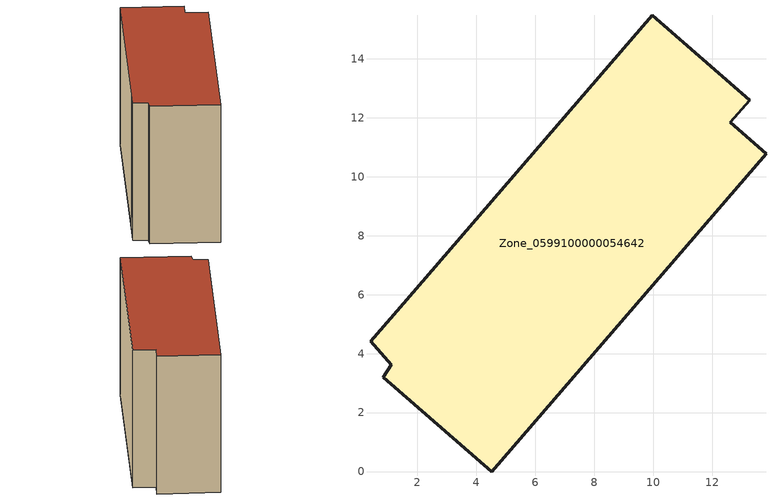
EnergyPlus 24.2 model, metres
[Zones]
Zone_0599100000054642
 floor ground (C_G): 0.41,4.41 1.65,5.83 9.96,15.47 13.27,12.6 12.61,11.85 13.82,10.77 4.52,0 0.85,3.2 1.11,3.62 z0
 wall outside (C_F): 12.61,11.85 13.27,12.6 9.96,15.47 1.65,5.83 0.41,4.41 1.11,3.62 0.85,3.2 4.52,0 13.82,10.77 12.61,11.85 z0:10.51
 roof outside (C_R): 1.65,5.83 0.41,4.41 1.11,3.62 0.85,3.2 4.52,0 13.82,10.77 12.61,11.85 13.27,12.6 9.96,15.47 z10.51
[BUILDING]
Pand.0599100000054642: North Axis=0; Terrain=City; Loads Convergence Tolerance Value=0.04; Temperature Convergence Tolerance Value=0.4; Solar Distribution=FullExterior; Maximum Number of Warmup Days=25; Minimum Number of Warmup Days=1
[Site:Location]
Rotterdam.The.Hague.AP_ZH_NLD Design_Conditions: Latitude=51.96; Longitude=4.45; Time Zone=1; Elevation=-4.5
[SITE:GROUNDTEMPERATURE:BUILDINGSURFACE]
18, 18, 18, 18, 18, 18, 18, 18, 18, 18, 18, 18
[MATERIAL] Thermal Absorptance=0.9; Solar Absorptance=0.7; Visible Absorptance=0.7
Name | Roughness | Thickness | Conductivity | Density | Specific Heat
G.TI.1946 | MediumSmooth | 0.15 | 1 | 540 | 1210
F.TI.1946 | Rough | 0.3 | 0.857143 | 1920 | 840
R.TI.1946 | MediumRough | 0.2 | 0.1 | 1500 | 1000
[CONSTRUCTION]
C_G: G.TI.1946
C_F: F.TI.1946
C_R: R.TI.1946
[ZONE]
Zone_0599100000054642: Type=1; Multiplier=1; Ceiling Height=Autocalculate; Volume=Autocalculate; Floor Area=autocalculate; Part of Total Floor Area=Yes
[ZONEINFILTRATION:DESIGNFLOWRATE]
Infil_Zone_0599100000054642: Zone or ZoneList or Space or SpaceList=Zone_0599100000054642; Schedule=AlwaysOn; Design Flow Rate Calculation Method=Flow/Area; Flow Rate per Floor Area=0.003; Constant Term Coefficient=1; Temperature Term Coefficient=0; Velocity Term Coefficient=0; Velocity Squared Term Coefficient=0
[HVACTEMPLATE:ZONE:IDEALLOADSAIRSYSTEM]
Zone_0599100000054642: Maximum Heating Supply Air Temperature=50; Minimum Cooling Supply Air Temperature=13; Maximum Heating Supply Air Humidity Ratio=0.0156; Minimum Cooling Supply Air Humidity Ratio=0.0077; Heating Limit=NoLimit; Cooling Limit=NoLimit; Dehumidification Control Type=ConstantSensibleHeatRatio; Cooling Sensible Heat Ratio=0.7; Dehumidification Setpoint=60; Humidification Control Type=None; Humidification Setpoint=30; Outdoor Air Method=None; Outdoor Air Flow Rate per Person=0.00944; Outdoor Air Flow Rate per Zone Floor Area=0; Outdoor Air Flow Rate per Zone=0; Demand Controlled Ventilation Type=None; Outdoor Air Economizer Type=NoEconomizer; Heat Recovery Type=None; Sensible Heat Recovery Effectiveness=0.7; Latent Heat Recovery Effectiveness=0.65
[ZONECONTROL:THERMOSTAT]
ThermostatControl_Zone_0599100000054642: Zone or ZoneList=Zone_0599100000054642; Control Type Schedule=DualSetpointControlType; Control 1=Thermostat_Zone_0599100000054642; Temperature Difference Between Cutout And Setpoint=0
[THERMOSTATSETPOINT:DUALSETPOINT]
Thermostat_Zone_0599100000054642: Heating Setpoint Temperature Schedule=HeatingSetpoint_Zone_0599100000054642; Cooling Setpoint Temperature Schedule=CoolingSetpoint_Zone_0599100000054642
[SCHEDULE:COMPACT]
HeatingSetpoint_Zone_0599100000054642: Through: 12/31, For: AllDays, Until: 24:00, 21
CoolingSetpoint_Zone_0599100000054642: Through: 12/31, For: AllDays, Until: 24:00, 24
DualSetpointControlType: Through: 12/31, For: AllDays, Until: 24:00, 4
AlwaysOn: Through: 12/31, For: AllDays, Until: 24:00, 1
